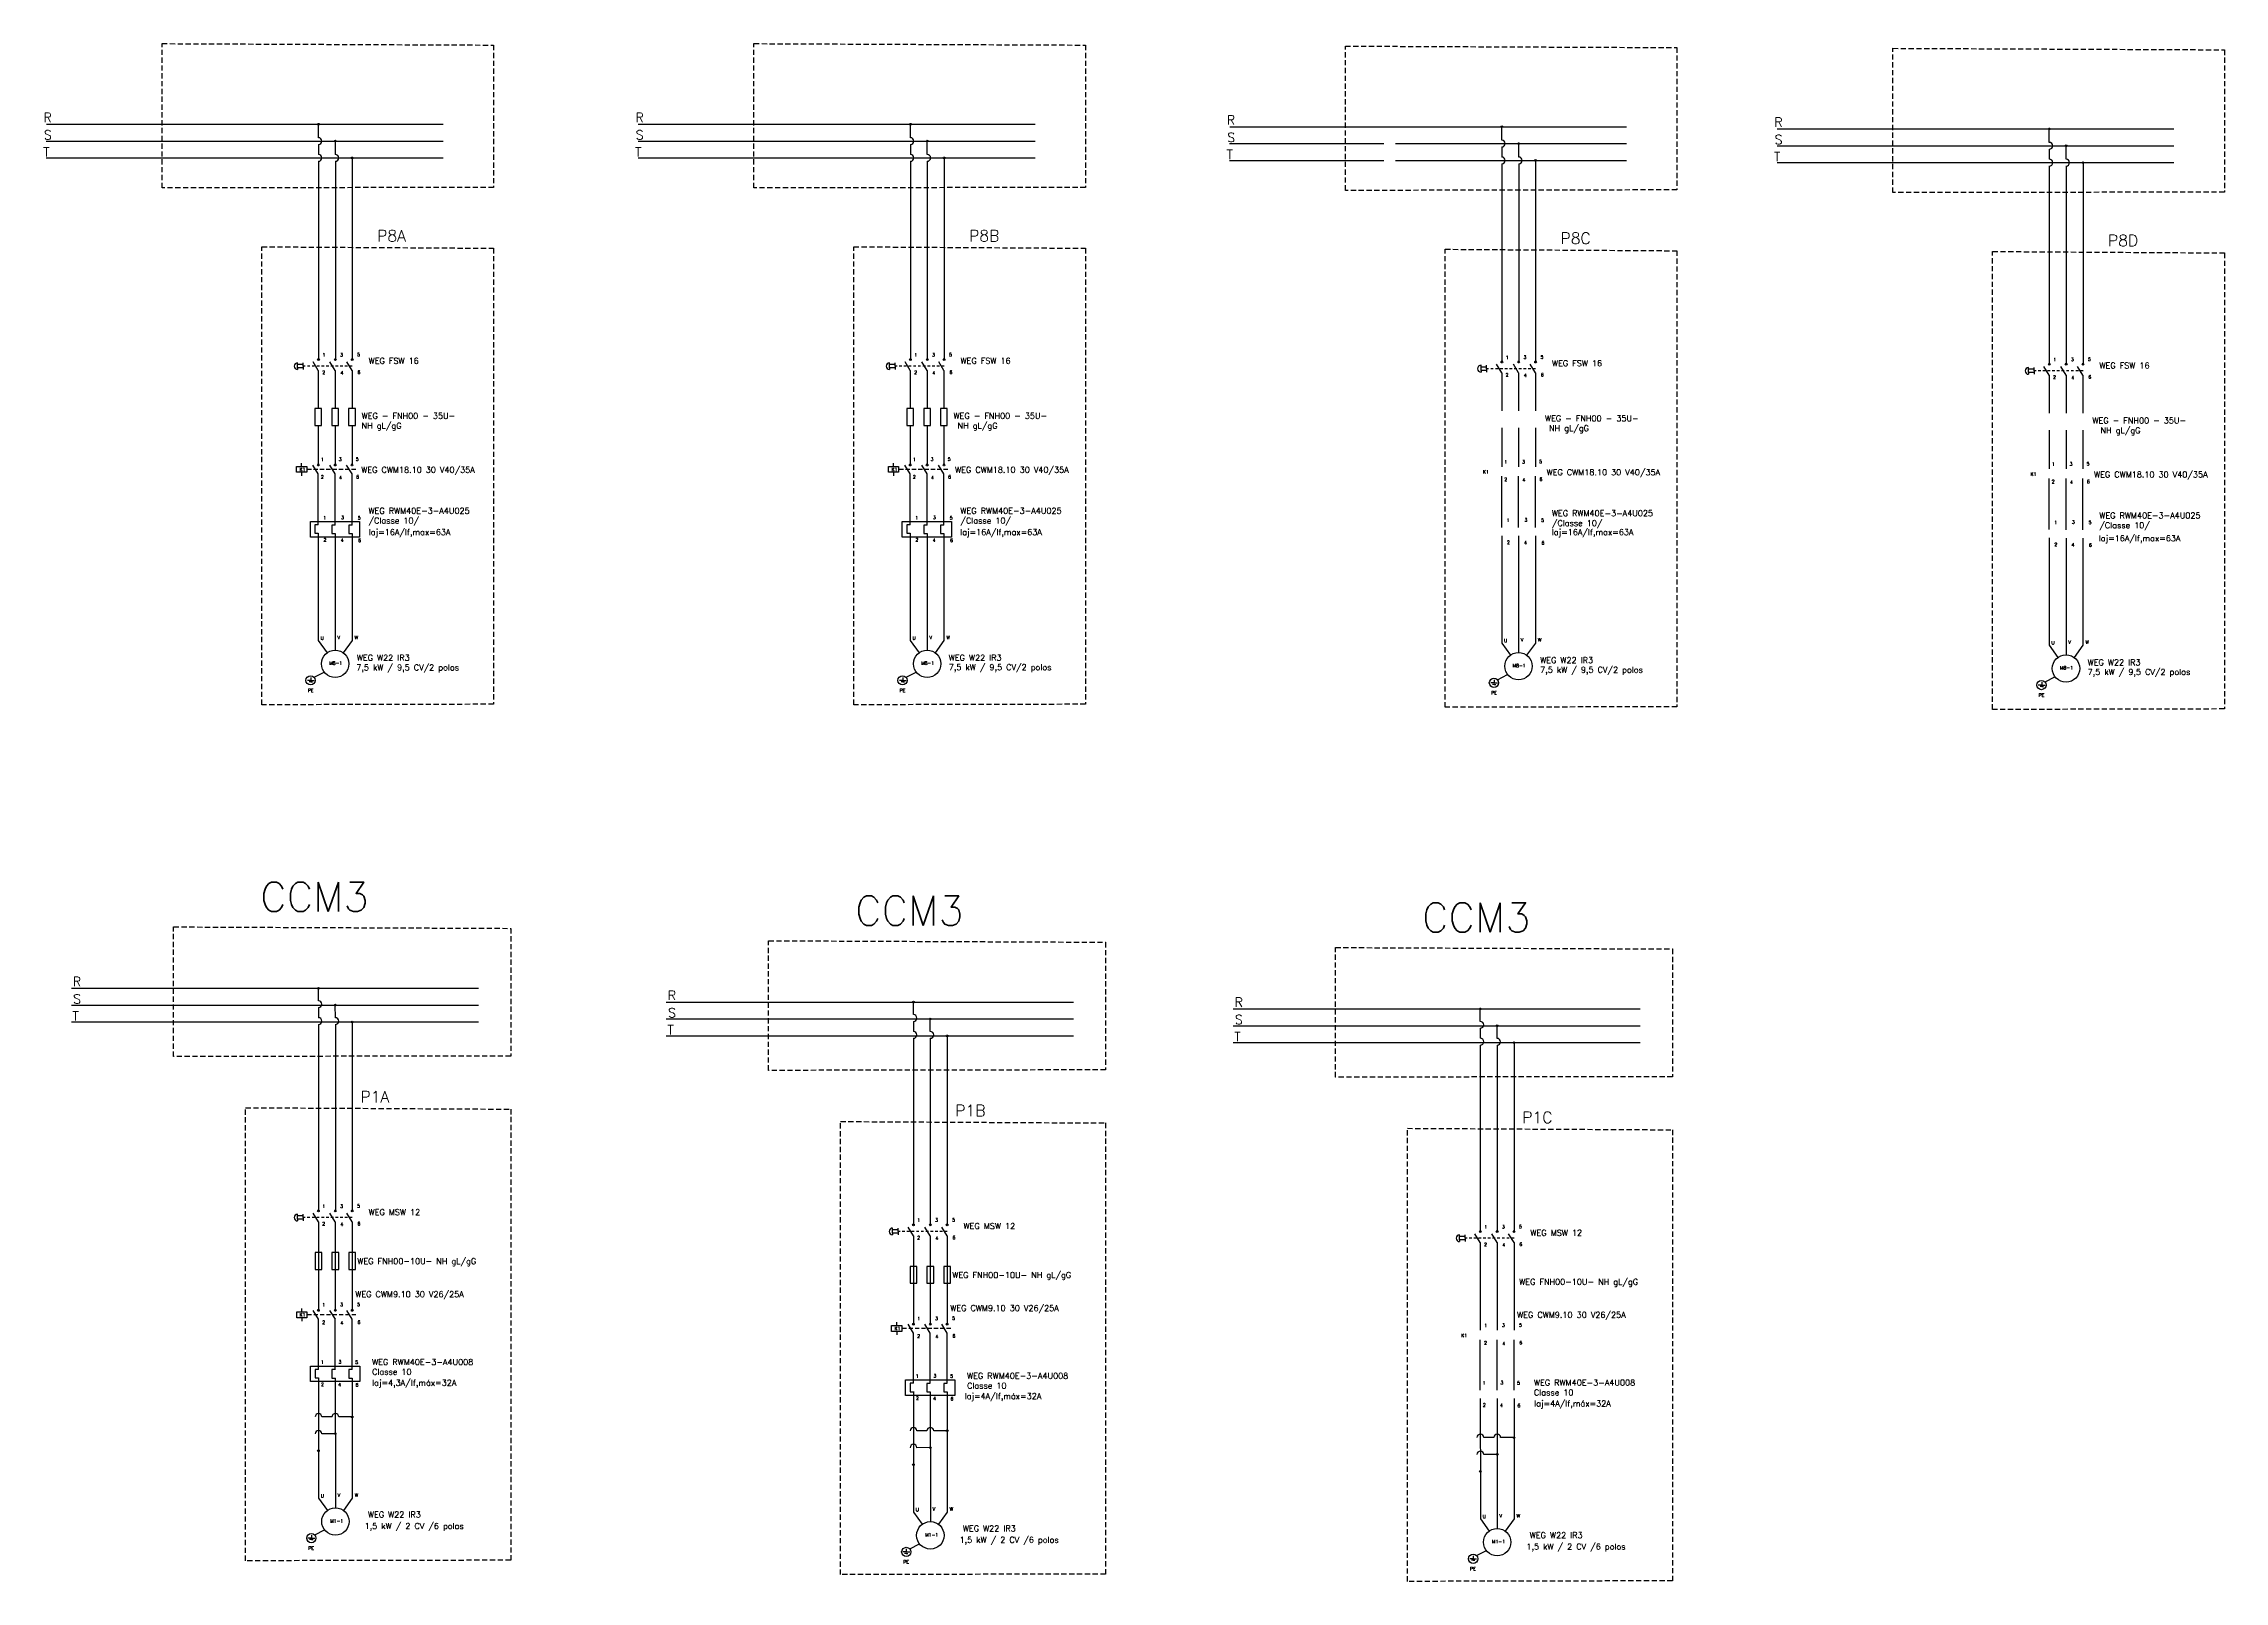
# Model space of a CAD drawing. Extents: x -646 to 641, y -139 to 322.
# Drawn here: x -268.2 to -163.7, y 71.9 to 145.6 of the extents above; entities that cross this region are included whole.
import ezdxf

# ---------------------------------------------------------------- set-up
doc = ezdxf.new("R2010")
doc.units = 0
doc.header["$MEASUREMENT"] = 0
doc.linetypes.add('DASHED2', pattern=[0.375, 0.25, -0.125])
doc.linetypes.add('HIDDEN', pattern=[0.375, 0.25, -0.125])
doc.layers.add('_COTAS', color=4, linetype='Continuous')
doc.layers.add('ELET_TRIFILAR_TEXTO', color=4, linetype='Continuous')
doc.layers.add('ELET_TRIFILAR_DESENHO', color=5, linetype='Continuous', plot=False)
doc.styles.add('ROMANS', font='romans')

# ---------------------------------------------------------------- blocks, each defined once
blk = doc.blocks.new('Contator')
at = {"layer": 'ELET_TRIFILAR_DESENHO', "linetype": 'Continuous'}
for p, q in [((150.05, 112), (150.05, 112.2)), ((150.05, 111.65), (150.05, 111.45)), ((151.04, 111.56), (150.72, 112.08)), ((150.99, 112.13), (151.09, 112.13)), ((152.04, 111.56), (151.72, 112.08)), ((151.99, 112.13), (152.09, 112.13)), ((153.04, 111.56), (152.72, 112.08)), ((152.99, 112.13), (153.09, 112.13))]:
    blk.add_line(p, q, dxfattribs=at)
at = {"layer": 'ELET_TRIFILAR_DESENHO', "linetype": 'DASHED2'}
blk.add_line((153.26, 111.82), (150.35, 111.82), dxfattribs=at)
at = {"layer": 'ELET_TRIFILAR_DESENHO', "linetype": 'Continuous'}
blk.add_lwpolyline([(149.75, 112), (150.35, 112), (150.35, 111.65), (149.75, 111.65)], close=True, dxfattribs=at)
for centre in [(151.04, 112.08), (152.04, 112.08), (153.04, 112.08)]:
    blk.add_circle(centre, 0.05, dxfattribs=at)
blk = doc.blocks.new('Rele Termico')
at = {"layer": 'ELET_TRIFILAR_DESENHO', "linetype": 'Continuous'}
for p, q in [((151.04, 108.82), (150.84, 108.82)), ((150.84, 108.82), (150.84, 108.32)), ((152.04, 108.81), (151.84, 108.81)), ((151.84, 108.81), (151.84, 108.31)), ((153.04, 108.81), (152.84, 108.81)), ((152.84, 108.81), (152.84, 108.31)), ((150.84, 108.32), (151.04, 108.32)), ((151.84, 108.31), (152.04, 108.31)), ((152.84, 108.31), (153.04, 108.31))]:
    blk.add_line(p, q, dxfattribs=at)
blk.add_lwpolyline([(150.57, 109.02), (153.49, 109.02), (153.49, 108.1), (150.57, 108.1)], close=True, dxfattribs=at)
blk = doc.blocks.new('Nome - Contatos')
at = {"layer": 'ELET_TRIFILAR_TEXTO', "linetype": 'Continuous', "char_height": 0.2, "attachment_point": 1, "style": 'ROMANS'}
for s, insert in [('1', (142.46, 124.18)), ('3', (143.51, 124.19)), ('5', (144.52, 124.2)), ('2', (142.45, 123.14)), ('4', (143.53, 123.11)), ('6', (144.54, 123.15))]:
    blk.add_mtext_dynamic_manual_height_columns(s, width=0.3117, gutter_width=1.9, heights=[0.262], dxfattribs=dict(at, insert=insert))
blk = doc.blocks.new('Nome - Termico')
at = {"layer": 'ELET_TRIFILAR_TEXTO', "linetype": 'Continuous', "char_height": 0.2, "attachment_point": 1, "style": 'ROMANS'}
for s, insert in [('1', (149.77, 110.74)), ('3', (150.82, 110.76)), ('5', (151.81, 110.74)), ('2', (149.78, 109.43)), ('4', (150.8, 109.41)), ('6', (151.83, 109.4))]:
    blk.add_mtext_dynamic_manual_height_columns(s, width=0.3117, gutter_width=1.9, heights=[0.262], dxfattribs=dict(at, insert=insert))
blk = doc.blocks.new('Fusíveis')
at = {"layer": 'ELET_TRIFILAR_DESENHO', "linetype": 'Continuous'}
for p, q in [((143.68, 121.38), (143.48, 121.38)), ((143.48, 121.38), (143.48, 120.38)), ((143.48, 120.38), (143.88, 120.38)), ((143.88, 121.38), (143.68, 121.38)), ((143.88, 120.38), (143.88, 121.38)), ((144.68, 121.38), (144.48, 121.38)), ((144.48, 121.38), (144.48, 120.38)), ((144.48, 120.38), (144.88, 120.38)), ((144.88, 121.38), (144.68, 121.38)), ((144.88, 120.38), (144.88, 121.38)), ((145.68, 121.38), (145.48, 121.38)), ((145.48, 121.38), (145.48, 120.38)), ((145.48, 120.38), (145.88, 120.38)), ((145.88, 121.38), (145.68, 121.38)), ((145.88, 120.38), (145.88, 121.38))]:
    blk.add_line(p, q, dxfattribs=at)

msp = doc.modelspace()

# ---------------------------------------------------------------- hatches: boundary and pattern name
at = {"layer": 'ELET_TRIFILAR_DESENHO', "linetype": 'Continuous'}
h = msp.add_hatch(color=256, dxfattribs=at)
h.dxf.hatch_style = 1
h.paths.add_polyline_path([(-254.947, 141.72, 1), (-255.028, 141.72, 1)])
h = msp.add_hatch(color=256, dxfattribs=at)
h.dxf.hatch_style = 1
h.paths.add_polyline_path([(-226.588, 141.72, 1), (-226.669, 141.72, 1)])
h = msp.add_hatch(color=256, dxfattribs=at)
h.dxf.hatch_style = 1
h.paths.add_polyline_path([(-198.251, 141.601, 1), (-198.332, 141.601, 1)])
h = msp.add_hatch(color=256, dxfattribs=at)
h.dxf.hatch_style = 1
h.paths.add_polyline_path([(-172.022, 141.495, 1), (-172.103, 141.495, 1)])
h = msp.add_hatch(color=256, dxfattribs=at)
h.dxf.hatch_style = 1
h.paths.add_polyline_path([(-254.139, 140.912, 1), (-254.22, 140.912, 1)])
h = msp.add_hatch(color=256, dxfattribs=at)
h.dxf.hatch_style = 1
h.paths.add_polyline_path([(-253.412, 140.105), (-253.332, 140.105, 1)])
h.paths.add_polyline_path([(-253.372, 140.105), (-253.372, 140.064, 0.4142136), (-253.332, 140.105)])
h.paths.add_polyline_path([(-253.372, 140.064), (-253.372, 140.105), (-253.412, 140.105, 0.4142136)])
h = msp.add_hatch(color=256, dxfattribs=at)
h.dxf.hatch_style = 1
h.paths.add_polyline_path([(-225.78, 140.912, 1), (-225.861, 140.912, 1)])
h = msp.add_hatch(color=256, dxfattribs=at)
h.dxf.hatch_style = 1
h.paths.add_polyline_path([(-225.053, 140.105), (-224.972, 140.105, 1)])
h.paths.add_polyline_path([(-225.012, 140.105), (-225.012, 140.064, 0.4142136), (-224.972, 140.105)])
h.paths.add_polyline_path([(-225.012, 140.064), (-225.012, 140.105), (-225.053, 140.105, 0.4142136)])
h = msp.add_hatch(color=256, dxfattribs=at)
h.dxf.hatch_style = 1
h.paths.add_polyline_path([(-197.443, 140.793, 1), (-197.524, 140.793, 1)])
h = msp.add_hatch(color=256, dxfattribs=at)
h.dxf.hatch_style = 1
h.paths.add_polyline_path([(-196.716, 139.985), (-196.635, 139.985, 1)])
h.paths.add_polyline_path([(-196.676, 139.985), (-196.676, 139.945, 0.4142136), (-196.635, 139.985)])
h.paths.add_polyline_path([(-196.676, 139.945), (-196.676, 139.985), (-196.716, 139.985, 0.4142136)])
h = msp.add_hatch(color=256, dxfattribs=at)
h.dxf.hatch_style = 1
h.paths.add_polyline_path([(-171.214, 140.687, 1), (-171.295, 140.687, 1)])
h = msp.add_hatch(color=256, dxfattribs=at)
h.dxf.hatch_style = 1
h.paths.add_polyline_path([(-170.487, 139.879), (-170.407, 139.879, 1)])
h.paths.add_polyline_path([(-170.447, 139.879), (-170.447, 139.839, 0.4142136), (-170.407, 139.879)])
h.paths.add_polyline_path([(-170.447, 139.839), (-170.447, 139.879), (-170.487, 139.879, 0.4142136)])
h = msp.add_hatch(color=256, dxfattribs=at)
h.dxf.hatch_style = 1
h.paths.add_polyline_path([(-254.947, 100.314, 1), (-255.028, 100.314, 1)])
h = msp.add_hatch(color=256, dxfattribs=at)
h.dxf.hatch_style = 1
h.paths.add_polyline_path([(-254.139, 99.506, 1), (-254.22, 99.506, 1)])
h = msp.add_hatch(color=256, dxfattribs=at)
h.dxf.hatch_style = 1
h.paths.add_polyline_path([(-226.442, 99.652, 1), (-226.523, 99.652, 1)])
h = msp.add_hatch(color=256, dxfattribs=at)
h.dxf.hatch_style = 1
h.paths.add_polyline_path([(-199.282, 99.326, 1), (-199.363, 99.326, 1)])
h = msp.add_hatch(color=256, dxfattribs=at)
h.dxf.hatch_style = 1
h.paths.add_polyline_path([(-253.413, 98.695), (-253.332, 98.695, 1)])
h.paths.add_polyline_path([(-253.373, 98.695), (-253.373, 98.655, 0.4142136), (-253.332, 98.695)])
h.paths.add_polyline_path([(-253.373, 98.655), (-253.373, 98.695), (-253.413, 98.695, 0.4142136)])
h = msp.add_hatch(color=256, dxfattribs=at)
h.dxf.hatch_style = 1
h.paths.add_polyline_path([(-225.635, 98.844, 1), (-225.715, 98.844, 1)])
h = msp.add_hatch(color=256, dxfattribs=at)
h.dxf.hatch_style = 1
h.paths.add_polyline_path([(-198.475, 98.518, 1), (-198.555, 98.518, 1)])
h = msp.add_hatch(color=256, dxfattribs=at)
h.dxf.hatch_style = 1
h.paths.add_polyline_path([(-224.908, 98.033), (-224.828, 98.033, 1)])
h.paths.add_polyline_path([(-224.868, 98.033), (-224.868, 97.992, 0.4142136), (-224.828, 98.033)])
h.paths.add_polyline_path([(-224.868, 97.992), (-224.868, 98.033), (-224.908, 98.033, 0.4142136)])
h = msp.add_hatch(color=256, dxfattribs=at)
h.dxf.hatch_style = 1
h.paths.add_polyline_path([(-197.748, 97.707), (-197.668, 97.707, 1)])
h.paths.add_polyline_path([(-197.708, 97.707), (-197.708, 97.666, 0.4142136), (-197.668, 97.707)])
h.paths.add_polyline_path([(-197.708, 97.666), (-197.708, 97.707), (-197.748, 97.707, 0.4142136)])
h = msp.add_hatch(color=256, dxfattribs=at)
h.dxf.hatch_style = 1
h.paths.add_polyline_path([(-253.412, 79.77, -1), (-253.332, 79.77, -1)])
h = msp.add_hatch(color=256, dxfattribs=at)
h.dxf.hatch_style = 1
h.paths.add_polyline_path([(-254.14, 78.968, 1), (-254.221, 78.968, 1)])
h = msp.add_hatch(color=256, dxfattribs=at)
h.dxf.hatch_style = 1
h.paths.add_polyline_path([(-224.908, 79.107, -1), (-224.827, 79.107, -1)])
h = msp.add_hatch(color=256, dxfattribs=at)
h.dxf.hatch_style = 1
h.paths.add_polyline_path([(-197.748, 78.781, -1), (-197.667, 78.781, -1)])
h = msp.add_hatch(color=256, dxfattribs=at)
h.dxf.hatch_style = 1
h.paths.add_polyline_path([(-254.948, 78.151, 1), (-255.029, 78.151, 1)])
h = msp.add_hatch(color=256, dxfattribs=at)
h.dxf.hatch_style = 1
h.paths.add_polyline_path([(-226.443, 77.488, 1), (-226.524, 77.488, 1)])
h = msp.add_hatch(color=256, dxfattribs=at)
h.dxf.hatch_style = 1
h.paths.add_polyline_path([(-225.635, 78.306, 1), (-225.716, 78.306, 1)])
h = msp.add_hatch(color=256, dxfattribs=at)
h.dxf.hatch_style = 1
h.paths.add_polyline_path([(-198.475, 77.98, 1), (-198.556, 77.98, 1)])
h = msp.add_hatch(color=256, dxfattribs=at)
h.dxf.hatch_style = 1
h.paths.add_polyline_path([(-199.283, 77.162, 1), (-199.364, 77.162, 1)])

# ---------------------------------------------------------------- linework, layer by layer
for p, q in [((-268.023, 141.72), (-260.084, 141.72)), ((-260.084, 141.72), (-249.018, 141.72)), ((-254.988, 141.074), (-254.988, 141.72)), ((-239.664, 141.72), (-231.724, 141.72)), ((-231.724, 141.72), (-220.658, 141.72)), ((-226.628, 141.074), (-226.628, 141.72)), ((-211.327, 141.601), (-203.388, 141.601)), ((-203.388, 141.601), (-192.322, 141.601)), ((-198.292, 140.955), (-198.292, 141.601)), ((-185.098, 141.495), (-177.159, 141.495)), ((-177.159, 141.495), (-166.093, 141.495)), ((-172.063, 140.849), (-172.063, 141.495)), ((-268.03, 140.912), (-260.084, 140.912)), ((-268.03, 140.105), (-260.084, 140.105)), ((-260.084, 140.912), (-249.018, 140.912)), ((-260.084, 140.105), (-249.018, 140.105)), ((-254.988, 140.751), (-254.988, 140.266)), ((-254.18, 140.266), (-254.18, 140.912)), ((-253.372, 140.105), (-253.372, 134.972)), ((-239.67, 140.912), (-231.724, 140.912)), ((-239.67, 140.105), (-231.724, 140.105)), ((-231.724, 140.912), (-220.658, 140.912)), ((-231.724, 140.105), (-220.658, 140.105)), ((-226.628, 140.751), (-226.628, 140.266)), ((-225.82, 140.266), (-225.82, 140.912)), ((-225.012, 140.105), (-225.012, 134.972)), ((-211.334, 140.793), (-203.952, 140.793)), ((-203.388, 140.793), (-192.322, 140.793)), ((-198.292, 140.632), (-198.292, 140.147)), ((-197.484, 140.147), (-197.484, 140.793)), ((-185.105, 140.687), (-177.159, 140.687)), ((-177.159, 140.687), (-166.093, 140.687)), ((-172.063, 140.526), (-172.063, 140.041)), ((-171.255, 140.041), (-171.255, 140.687)), ((-254.988, 139.943), (-254.988, 134.972)), ((-254.18, 139.943), (-254.18, 134.972)), ((-226.628, 139.943), (-226.628, 134.972)), ((-225.82, 139.943), (-225.82, 134.972)), ((-211.334, 139.985), (-203.952, 139.985)), ((-203.388, 139.985), (-192.322, 139.985)), ((-198.292, 139.824), (-198.292, 134.853)), ((-197.484, 139.824), (-197.484, 134.853)), ((-196.676, 139.985), (-196.676, 134.853)), ((-185.105, 139.879), (-177.159, 139.879)), ((-177.159, 139.879), (-166.093, 139.879)), ((-172.063, 139.718), (-172.063, 134.747)), ((-171.255, 139.718), (-171.255, 134.747)), ((-170.447, 139.879), (-170.447, 134.747)), ((-254.988, 134.972), (-254.988, 130.479)), ((-254.18, 134.972), (-254.18, 130.479)), ((-253.372, 134.972), (-253.372, 130.479)), ((-226.628, 134.972), (-226.628, 130.479)), ((-225.82, 134.972), (-225.82, 130.479)), ((-225.012, 134.972), (-225.012, 130.479)), ((-198.292, 134.853), (-198.292, 130.36)), ((-197.484, 134.853), (-197.484, 130.36)), ((-196.676, 134.853), (-196.676, 130.36)), ((-172.063, 134.747), (-172.063, 130.254)), ((-171.255, 134.747), (-171.255, 130.254)), ((-170.447, 134.747), (-170.447, 130.254)), ((-254.995, 129.925), (-255.245, 130.334)), ((-255.028, 130.477), (-254.946, 130.477)), ((-254.995, 129.925), (-254.995, 128.097)), ((-254.187, 129.925), (-254.437, 130.334)), ((-254.22, 130.477), (-254.138, 130.477)), ((-254.187, 129.925), (-254.187, 128.097)), ((-253.379, 129.925), (-253.629, 130.334)), ((-253.412, 130.477), (-253.331, 130.477)), ((-253.379, 129.925), (-253.379, 128.097)), ((-226.635, 129.925), (-226.886, 130.334)), ((-226.668, 130.477), (-226.587, 130.477)), ((-226.635, 129.925), (-226.635, 128.097)), ((-225.827, 129.925), (-226.078, 130.334)), ((-225.86, 130.477), (-225.779, 130.477)), ((-225.827, 129.925), (-225.827, 128.097)), ((-225.019, 129.925), (-225.27, 130.334)), ((-225.053, 130.477), (-224.971, 130.477)), ((-225.019, 129.925), (-225.019, 128.097)), ((-198.298, 129.806), (-198.549, 130.215)), ((-198.332, 130.358), (-198.25, 130.358)), ((-198.298, 129.806), (-198.299, 127.978)), ((-197.49, 129.806), (-197.741, 130.215)), ((-197.524, 130.358), (-197.442, 130.358)), ((-197.49, 129.806), (-197.491, 127.978)), ((-196.683, 129.806), (-196.933, 130.215)), ((-196.716, 130.358), (-196.634, 130.358)), ((-196.683, 129.806), (-196.683, 127.978)), ((-172.069, 129.7), (-172.32, 130.109)), ((-172.103, 130.252), (-172.021, 130.252)), ((-172.069, 129.7), (-172.07, 127.872)), ((-171.262, 129.7), (-171.512, 130.109)), ((-171.295, 130.252), (-171.213, 130.252)), ((-171.262, 129.7), (-171.262, 127.872)), ((-170.454, 129.7), (-170.704, 130.109)), ((-170.487, 130.252), (-170.406, 130.252)), ((-170.454, 129.7), (-170.454, 127.872)), ((-254.995, 127.289), (-254.995, 125.428)), ((-254.187, 127.289), (-254.187, 125.428)), ((-253.379, 127.289), (-253.379, 125.428)), ((-226.635, 127.289), (-226.636, 125.428)), ((-225.827, 127.289), (-225.828, 125.428)), ((-225.02, 127.289), (-225.02, 125.428)), ((-198.299, 127.17), (-198.299, 125.309)), ((-197.491, 127.17), (-197.491, 125.309)), ((-196.683, 127.17), (-196.683, 125.309)), ((-172.07, 127.064), (-172.07, 125.203)), ((-171.262, 127.064), (-171.262, 125.203)), ((-170.454, 127.064), (-170.454, 125.203)), ((-254.187, 122.511), (-254.187, 124.967)), ((-253.379, 122.511), (-253.379, 124.967)), ((-225.828, 122.511), (-225.828, 124.967)), ((-225.02, 122.511), (-225.02, 124.967)), ((-197.491, 122.392), (-197.491, 124.848)), ((-196.683, 122.392), (-196.683, 124.848)), ((-171.262, 122.286), (-171.262, 124.742)), ((-170.454, 122.286), (-170.454, 124.742)), ((-254.995, 122.116), (-254.995, 117.921)), ((-254.187, 122.107), (-254.187, 117.464)), ((-253.379, 122.107), (-253.379, 117.921)), ((-226.636, 122.116), (-226.636, 117.921)), ((-225.828, 122.107), (-225.828, 117.464)), ((-225.02, 122.107), (-225.02, 117.921)), ((-198.299, 121.997), (-198.299, 117.802)), ((-197.491, 121.988), (-197.491, 117.345)), ((-196.683, 121.988), (-196.683, 117.802)), ((-172.07, 121.891), (-172.07, 117.696)), ((-171.262, 121.882), (-171.262, 117.239)), ((-170.454, 121.882), (-170.454, 117.696)), ((-254.995, 117.921), (-254.995, 116.978)), ((-254.187, 117.464), (-254.187, 116.521)), ((-253.379, 117.921), (-253.379, 116.978)), ((-226.636, 117.921), (-226.636, 116.978)), ((-225.828, 117.464), (-225.828, 116.521)), ((-225.02, 117.921), (-225.02, 116.978)), ((-198.299, 117.802), (-198.299, 116.859)), ((-197.491, 117.345), (-197.491, 116.401)), ((-196.683, 117.802), (-196.683, 116.859)), ((-172.07, 117.696), (-172.07, 116.753)), ((-171.262, 117.239), (-171.262, 116.296)), ((-170.454, 117.696), (-170.454, 116.753)), ((-254.995, 116.978), (-254.573, 116.396)), ((-253.379, 116.978), (-253.802, 116.396)), ((-226.636, 116.978), (-226.213, 116.396)), ((-225.02, 116.978), (-225.442, 116.396)), ((-198.299, 116.859), (-197.876, 116.276)), ((-196.683, 116.859), (-197.106, 116.276)), ((-172.07, 116.753), (-171.648, 116.171)), ((-170.454, 116.753), (-170.877, 116.171)), ((-255.351, 115.07), (-255.513, 115.07)), ((-255.351, 114.994), (-255.432, 114.994)), ((-255.351, 115.214), (-255.351, 115.07)), ((-255.351, 115.07), (-255.188, 115.07)), ((-255.351, 114.994), (-255.269, 114.994)), ((-255.188, 115.221), (-254.716, 115.462)), ((-226.991, 115.07), (-227.154, 115.07)), ((-226.991, 114.994), (-227.072, 114.994)), ((-226.991, 115.214), (-226.991, 115.07)), ((-226.991, 115.07), (-226.829, 115.07)), ((-226.991, 114.994), (-226.91, 114.994)), ((-226.829, 115.221), (-226.357, 115.462)), ((-198.655, 114.951), (-198.817, 114.951)), ((-198.655, 115.095), (-198.655, 114.951)), ((-198.655, 114.951), (-198.492, 114.951)), ((-198.492, 115.101), (-198.02, 115.343)), ((-172.426, 114.989), (-172.426, 114.845)), ((-172.263, 114.996), (-171.791, 115.237)), ((-198.655, 114.875), (-198.736, 114.875)), ((-198.655, 114.875), (-198.573, 114.875)), ((-172.426, 114.845), (-172.588, 114.845)), ((-172.426, 114.769), (-172.507, 114.769)), ((-172.426, 114.845), (-172.263, 114.845)), ((-172.426, 114.769), (-172.344, 114.769)), ((-266.828, 100.314), (-259.419, 100.314)), ((-259.419, 100.314), (-247.322, 100.314)), ((-254.988, 99.713), (-254.988, 100.314)), ((-266.828, 99.507), (-259.983, 99.507)), ((-259.983, 99.507), (-247.322, 99.507)), ((-254.988, 99.39), (-254.988, 98.905)), ((-254.18, 98.902), (-254.181, 99.506)), ((-238.323, 99.652), (-230.914, 99.651)), ((-230.914, 99.651), (-218.818, 99.652)), ((-226.483, 99.05), (-226.483, 99.652)), ((-211.163, 99.326), (-203.754, 99.326)), ((-203.754, 99.326), (-191.658, 99.326)), ((-199.323, 98.724), (-199.323, 99.326)), ((-266.828, 98.699), (-259.419, 98.699)), ((-259.419, 98.699), (-247.322, 98.699)), ((-254.988, 98.582), (-254.988, 93.838)), ((-254.18, 98.579), (-254.18, 93.816)), ((-253.372, 98.699), (-253.372, 93.838)), ((-238.323, 98.844), (-230.914, 98.844)), ((-230.914, 98.844), (-218.818, 98.844)), ((-226.483, 98.727), (-226.483, 98.242)), ((-225.675, 98.239), (-225.676, 98.844)), ((-211.163, 98.518), (-203.754, 98.518)), ((-203.754, 98.518), (-191.658, 98.518)), ((-199.323, 98.401), (-199.323, 97.916)), ((-198.515, 97.913), (-198.516, 98.518)), ((-238.323, 98.036), (-230.914, 98.036)), ((-230.914, 98.036), (-218.818, 98.036)), ((-226.483, 97.919), (-226.483, 93.175)), ((-225.675, 97.916), (-225.675, 93.153)), ((-224.867, 98.036), (-224.867, 93.175)), ((-211.163, 97.71), (-203.754, 97.71)), ((-203.754, 97.71), (-191.658, 97.71)), ((-199.323, 97.593), (-199.323, 92.849)), ((-198.515, 97.59), (-198.515, 92.827)), ((-197.707, 97.71), (-197.707, 92.849)), ((-254.988, 93.838), (-254.988, 89.679)), ((-254.18, 93.816), (-254.18, 89.675)), ((-253.372, 93.838), (-253.372, 89.679)), ((-226.483, 93.175), (-226.483, 89.016)), ((-225.675, 93.153), (-225.675, 89.012)), ((-224.867, 93.175), (-224.868, 89.016)), ((-199.323, 92.849), (-199.323, 88.69)), ((-198.515, 92.827), (-198.515, 88.687)), ((-197.707, 92.849), (-197.708, 88.69)), ((-254.988, 89.115), (-255.246, 89.535)), ((-255.029, 89.679), (-254.947, 89.679)), ((-254.988, 89.115), (-254.988, 84.919)), ((-254.181, 89.115), (-254.439, 89.535)), ((-254.221, 89.679), (-254.14, 89.679)), ((-254.181, 89.115), (-254.181, 84.919)), ((-253.373, 89.115), (-253.631, 89.535)), ((-253.413, 89.679), (-253.332, 89.679)), ((-253.373, 89.115), (-253.373, 84.919)), ((-226.484, 88.452), (-226.742, 88.873)), ((-226.524, 89.016), (-226.443, 89.016)), ((-225.676, 88.452), (-225.934, 88.873)), ((-225.716, 89.016), (-225.635, 89.016)), ((-224.868, 88.452), (-225.126, 88.873)), ((-224.909, 89.016), (-224.827, 89.016)), ((-226.484, 88.452), (-226.484, 84.257)), ((-225.676, 88.452), (-225.676, 84.257)), ((-224.868, 88.452), (-224.868, 84.257)), ((-199.324, 88.126), (-199.582, 88.547)), ((-199.364, 88.69), (-199.283, 88.69)), ((-199.324, 88.126), (-199.324, 83.931)), ((-198.516, 88.126), (-198.774, 88.547)), ((-198.556, 88.69), (-198.475, 88.69)), ((-198.516, 88.126), (-198.516, 83.931)), ((-197.708, 88.126), (-197.966, 88.547)), ((-197.749, 88.69), (-197.667, 88.69)), ((-197.708, 88.126), (-197.708, 83.931)), ((-254.181, 82.046), (-254.181, 84.458)), ((-253.373, 82.046), (-253.373, 84.458)), ((-225.676, 81.384), (-225.676, 83.795)), ((-224.868, 81.384), (-224.868, 83.795)), ((-198.516, 81.058), (-198.516, 83.47)), ((-197.708, 81.058), (-197.708, 83.47)), ((-254.988, 81.647), (-254.986, 76.818)), ((-254.181, 81.638), (-254.178, 76.36)), ((-253.373, 81.638), (-253.37, 76.818)), ((-226.484, 80.984), (-226.481, 76.155)), ((-225.676, 80.975), (-225.673, 75.698)), ((-224.868, 80.975), (-224.865, 76.155)), ((-199.324, 80.658), (-199.321, 75.829)), ((-198.516, 80.649), (-198.513, 75.372)), ((-197.708, 80.649), (-197.705, 75.829)), ((-254.986, 76.818), (-254.986, 75.874)), ((-254.178, 76.36), (-254.178, 75.417)), ((-253.37, 76.818), (-253.37, 75.874)), ((-254.986, 75.874), (-254.563, 75.292)), ((-253.37, 75.874), (-253.793, 75.292)), ((-226.481, 76.155), (-226.481, 75.212)), ((-225.673, 75.698), (-225.673, 74.754)), ((-224.865, 76.155), (-224.865, 75.212)), ((-199.321, 75.829), (-199.321, 74.886)), ((-198.513, 75.372), (-198.513, 74.428)), ((-197.705, 75.829), (-197.705, 74.886)), ((-255.167, 74.117), (-254.696, 74.359)), ((-226.481, 75.212), (-226.058, 74.629)), ((-224.865, 75.212), (-225.288, 74.629)), ((-199.321, 74.886), (-198.898, 74.303)), ((-197.705, 74.886), (-198.128, 74.303)), ((-255.33, 73.966), (-255.492, 73.966)), ((-255.33, 73.891), (-255.411, 73.891)), ((-255.33, 74.111), (-255.33, 73.966)), ((-255.33, 73.966), (-255.167, 73.966)), ((-255.33, 73.891), (-255.249, 73.891)), ((-226.825, 73.303), (-226.987, 73.303)), ((-226.825, 73.228), (-226.906, 73.228)), ((-226.825, 73.448), (-226.825, 73.303)), ((-226.825, 73.303), (-226.662, 73.303)), ((-226.825, 73.228), (-226.744, 73.228)), ((-226.662, 73.454), (-226.191, 73.696)), ((-199.502, 73.128), (-199.031, 73.37)), ((-199.665, 72.977), (-199.827, 72.977)), ((-199.665, 72.902), (-199.746, 72.902)), ((-199.665, 73.122), (-199.665, 72.977)), ((-199.665, 72.977), (-199.502, 72.977)), ((-199.665, 72.902), (-199.584, 72.902))]:
    msp.add_line(p, q, dxfattribs=at)
at = {"layer": 'ELET_TRIFILAR_DESENHO', "color": 254, "linetype": 'Continuous', "true_color": 0xcecce6}
for p, q in [((-255.985, 130.205), (-255.985, 130.285)), ((-255.719, 130.205), (-255.985, 130.205)), ((-255.985, 130.043), (-255.985, 130.205)), ((-255.719, 130.043), (-255.985, 130.043)), ((-255.985, 130.043), (-255.985, 129.962)), ((-255.719, 130.124), (-255.719, 130.285)), ((-255.719, 130.124), (-255.719, 129.962)), ((-255.986, 89.406), (-255.986, 89.487)), ((-255.72, 89.406), (-255.986, 89.406)), ((-255.986, 89.244), (-255.986, 89.406)), ((-255.72, 89.244), (-255.986, 89.244)), ((-255.986, 89.244), (-255.986, 89.163)), ((-255.72, 89.325), (-255.72, 89.487)), ((-255.72, 89.325), (-255.72, 89.163)), ((-227.481, 88.743), (-227.481, 88.824)), ((-227.216, 88.662), (-227.216, 88.824)), ((-227.216, 88.743), (-227.481, 88.743)), ((-227.481, 88.581), (-227.481, 88.743)), ((-227.216, 88.581), (-227.481, 88.581)), ((-227.481, 88.581), (-227.481, 88.501)), ((-227.216, 88.662), (-227.216, 88.501)), ((-200.321, 88.417), (-200.321, 88.498)), ((-200.056, 88.417), (-200.321, 88.417)), ((-200.321, 88.255), (-200.321, 88.417)), ((-200.056, 88.255), (-200.321, 88.255)), ((-200.321, 88.255), (-200.321, 88.175)), ((-200.056, 88.336), (-200.056, 88.498)), ((-200.056, 88.336), (-200.056, 88.175))]:
    msp.add_line(p, q, dxfattribs=at)
at = {"layer": 'ELET_TRIFILAR_DESENHO', "color": 254, "linetype": 'DASHED2', "ltscale": 0.5, "true_color": 0xcecce6}
for p, q in [((-253.371, 130.124), (-255.719, 130.124)), ((-253.373, 89.325), (-255.72, 89.325)), ((-224.868, 88.662), (-227.216, 88.662)), ((-197.708, 88.336), (-200.056, 88.336))]:
    msp.add_line(p, q, dxfattribs=at)
at = {"layer": 'ELET_TRIFILAR_DESENHO', "color": 254, "linetype": 'Continuous', "true_color": 0xddb3d4}
for p, q in [((-227.625, 130.205), (-227.625, 130.285)), ((-227.36, 130.205), (-227.625, 130.205)), ((-227.625, 130.043), (-227.625, 130.205)), ((-227.36, 130.043), (-227.625, 130.043)), ((-227.625, 130.043), (-227.625, 129.962)), ((-227.36, 130.124), (-227.36, 130.285)), ((-227.36, 130.124), (-227.36, 129.962)), ((-199.289, 130.085), (-199.289, 130.166)), ((-199.023, 130.085), (-199.289, 130.085)), ((-199.289, 129.924), (-199.289, 130.085)), ((-199.023, 129.924), (-199.289, 129.924)), ((-199.289, 129.924), (-199.289, 129.843)), ((-199.023, 130.004), (-199.023, 130.166)), ((-199.023, 130.004), (-199.023, 129.843)), ((-173.06, 129.979), (-173.06, 130.06)), ((-172.794, 129.979), (-173.06, 129.979)), ((-173.06, 129.818), (-173.06, 129.979)), ((-172.794, 129.818), (-173.06, 129.818)), ((-173.06, 129.818), (-173.06, 129.737)), ((-172.794, 129.899), (-172.794, 130.06)), ((-172.794, 129.899), (-172.794, 129.737))]:
    msp.add_line(p, q, dxfattribs=at)
at = {"layer": 'ELET_TRIFILAR_DESENHO', "color": 254, "linetype": 'DASHED2', "ltscale": 0.5, "true_color": 0xddb3d4}
for p, q in [((-225.012, 130.124), (-227.36, 130.124)), ((-196.675, 130.004), (-199.023, 130.004)), ((-170.446, 129.899), (-172.794, 129.899))]:
    msp.add_line(p, q, dxfattribs=at)
at = {"layer": 'ELET_TRIFILAR_DESENHO', "linetype": 'HIDDEN'}
for points in [[(-262.483, 145.582), (-246.599, 145.512), (-246.599, 138.69), (-262.483, 138.665)], [(-234.123, 145.582), (-218.239, 145.512), (-218.239, 138.69), (-234.123, 138.665)], [(-205.787, 145.463), (-189.903, 145.392), (-189.903, 138.571), (-205.787, 138.546)], [(-179.558, 145.357), (-163.674, 145.286), (-163.674, 138.465), (-179.558, 138.44)], [(-257.704, 135.847), (-246.599, 135.776), (-246.599, 113.923), (-257.704, 113.898)], [(-229.344, 135.847), (-218.239, 135.776), (-218.239, 113.923), (-229.344, 113.898)], [(-201.007, 135.727), (-189.903, 135.656), (-189.903, 113.804), (-201.007, 113.779)], [(-174.779, 135.621), (-163.674, 135.551), (-163.674, 113.698), (-174.779, 113.673)], [(-261.926, 103.256), (-245.777, 103.185), (-245.777, 97.066), (-261.926, 97.041)], [(-233.421, 102.593), (-217.273, 102.522), (-217.273, 96.403), (-233.421, 96.378)], [(-206.261, 102.267), (-190.113, 102.197), (-190.113, 96.077), (-206.261, 96.052)], [(-258.482, 94.592), (-245.777, 94.521), (-245.777, 72.905), (-258.482, 72.88)], [(-229.977, 93.929), (-217.273, 93.858), (-217.273, 72.242), (-229.977, 72.217)], [(-202.817, 93.603), (-190.113, 93.532), (-190.113, 71.917), (-202.817, 71.891)]]:
    msp.add_lwpolyline(points, close=True, dxfattribs=at)
at = {"layer": 'ELET_TRIFILAR_DESENHO', "linetype": 'Continuous'}
for points in [[(-254.995, 122.52), (-254.995, 124.967)], [(-226.636, 122.52), (-226.636, 124.967)], [(-198.299, 122.401), (-198.299, 124.848)], [(-172.07, 122.295), (-172.07, 124.742)], [(-254.988, 82.051), (-254.988, 84.458)], [(-226.484, 81.388), (-226.484, 83.795)], [(-199.324, 81.062), (-199.324, 83.47)], [(-254.339, 79.77), (-254.824, 79.77)], [(-253.412, 79.77), (-254.016, 79.77)], [(-254.18, 78.968), (-254.824, 78.962)], [(-225.834, 79.107), (-226.319, 79.107)], [(-224.908, 79.107), (-225.511, 79.107)], [(-198.674, 78.781), (-199.159, 78.781)], [(-197.748, 78.781), (-198.351, 78.781)], [(-225.675, 78.306), (-226.319, 78.299)], [(-198.515, 77.98), (-199.159, 77.973)]]:
    msp.add_lwpolyline(points, dxfattribs=at)
for centre, radius in [((-254.988, 141.72), 0.0404), ((-226.628, 141.72), 0.0404), ((-198.292, 141.601), 0.0404), ((-172.063, 141.495), 0.0404), ((-254.18, 140.912), 0.0404), ((-253.372, 140.105), 0.0404), ((-225.82, 140.912), 0.0404), ((-225.012, 140.105), 0.0404), ((-197.484, 140.793), 0.0404), ((-196.676, 139.985), 0.0404), ((-171.255, 140.687), 0.0404), ((-170.447, 139.879), 0.0404), ((-254.987, 130.437), 0.0404), ((-254.179, 130.437), 0.0404), ((-253.371, 130.437), 0.0404), ((-226.628, 130.437), 0.0404), ((-225.82, 130.437), 0.0404), ((-225.012, 130.437), 0.0404), ((-198.291, 130.318), 0.0404), ((-197.483, 130.318), 0.0404), ((-196.675, 130.318), 0.0404), ((-172.062, 130.212), 0.0404), ((-171.254, 130.212), 0.0404), ((-170.446, 130.212), 0.0404), ((-254.187, 115.865), 0.656), ((-225.828, 115.865), 0.656), ((-197.491, 115.746), 0.656), ((-171.262, 115.64), 0.656), ((-255.367, 115.07), 0.222), ((-227.007, 115.07), 0.222), ((-198.67, 114.951), 0.222), ((-172.441, 114.845), 0.222), ((-254.988, 100.314), 0.0404), ((-254.18, 99.506), 0.0404), ((-226.483, 99.652), 0.0404), ((-199.323, 99.326), 0.0404), ((-253.373, 98.695), 0.0404), ((-225.675, 98.844), 0.0404), ((-198.515, 98.518), 0.0404), ((-224.868, 98.033), 0.0404), ((-197.708, 97.707), 0.0404), ((-254.988, 89.638), 0.0404), ((-254.181, 89.638), 0.0404), ((-253.373, 89.638), 0.0404), ((-226.484, 88.975), 0.0404), ((-225.676, 88.975), 0.0404), ((-224.868, 88.975), 0.0404), ((-199.324, 88.649), 0.0404), ((-198.516, 88.649), 0.0404), ((-197.708, 88.649), 0.0404), ((-253.372, 79.77), 0.0404), ((-254.18, 78.968), 0.0404), ((-224.867, 79.107), 0.0404), ((-197.707, 78.781), 0.0404), ((-254.988, 78.151), 0.0404), ((-226.483, 77.488), 0.0404), ((-225.675, 78.306), 0.0404), ((-198.515, 77.98), 0.0404), ((-199.323, 77.162), 0.0404), ((-254.178, 74.761), 0.656), ((-255.33, 73.966), 0.222), ((-225.673, 74.098), 0.656), ((-198.513, 73.773), 0.656), ((-226.825, 73.303), 0.222), ((-199.665, 72.977), 0.222)]:
    msp.add_circle(centre, radius, dxfattribs=at)
for centre, start, end in [((-254.988, 140.912), 270, 90), ((-226.628, 140.912), 270, 90), ((-254.988, 140.105), 270, 90), ((-254.18, 140.105), 270, 90), ((-226.628, 140.105), 270, 90), ((-225.82, 140.105), 270, 90), ((-198.292, 140.793), 270, 90), ((-198.292, 139.985), 270, 90), ((-197.484, 139.985), 270, 90), ((-172.063, 140.687), 270, 90), ((-172.063, 139.879), 270, 90), ((-171.255, 139.879), 270, 90), ((-254.988, 99.551), 270, 90), ((-254.988, 98.743), 270, 90), ((-254.18, 98.741), 270, 90), ((-226.483, 98.888), 270, 90), ((-226.483, 98.08), 270, 90), ((-225.675, 98.078), 270, 90), ((-199.323, 98.562), 270, 90), ((-199.323, 97.755), 270, 90), ((-198.515, 97.752), 270, 90), ((-254.986, 79.77), 0, 180), ((-254.178, 79.77), 0, 180), ((-254.986, 78.962), 0, 180), ((-226.481, 79.107), 0, 180), ((-226.481, 78.299), 0, 180), ((-225.673, 79.107), 0, 180), ((-199.321, 78.781), 0, 180), ((-198.513, 78.781), 0, 180), ((-199.321, 77.973), 0, 180)]:
    msp.add_arc(centre, 0.162, start, end, dxfattribs=at)
at = {"layer": 'ELET_TRIFILAR_DESENHO', "color": 254, "linetype": 'Continuous', "true_color": 0xcecce6}
for centre in [(-255.985, 130.124), (-255.986, 89.325), (-227.481, 88.662), (-200.321, 88.336)]:
    msp.add_arc(centre, 0.162, 90, 270, dxfattribs=at)
at = {"layer": 'ELET_TRIFILAR_DESENHO', "color": 254, "linetype": 'Continuous', "true_color": 0xddb3d4}
for centre in [(-227.625, 130.124), (-199.289, 130.004), (-173.06, 129.899)]:
    msp.add_arc(centre, 0.162, 90, 270, dxfattribs=at)

# ---------------------------------------------------------------- block references
at = {"layer": '_COTAS', "linetype": 'Continuous', "xscale": 0.8079180569963671, "yscale": 0.8079180569963671, "zscale": 0.8079180569963671}
for name, p in [('Nome - Contatos', (-369.895, 30.418)), ('Nome - Contatos', (-341.535, 30.418)), ('Nome - Contatos', (-313.199, 30.299)), ('Nome - Contatos', (-286.97, 30.193)), ('Nome - Contatos', (-369.961, 25.409)), ('Nome - Contatos', (-341.601, 25.409)), ('Nome - Contatos', (-313.265, 25.29)), ('Nome - Contatos', (-287.036, 25.184)), ('Nome - Termico', (-375.755, 33.472)), ('Nome - Termico', (-347.395, 33.472)), ('Nome - Termico', (-319.059, 33.353)), ('Nome - Termico', (-292.83, 33.247)), ('Nome - Contatos', (-369.896, -10.381)), ('Nome - Contatos', (-341.391, -11.044)), ('Nome - Contatos', (-314.231, -11.369)), ('Nome - Contatos', (-369.896, -15.1)), ('Nome - Contatos', (-341.391, -15.762)), ('Nome - Contatos', (-314.231, -16.088)), ('Nome - Termico', (-375.877, -6.997)), ('Nome - Termico', (-347.372, -7.66)), ('Nome - Termico', (-320.212, -7.986))]:
    msp.add_blockref(name, p, dxfattribs=at)
at = {"layer": 'ELET_TRIFILAR_DESENHO', "linetype": 'Continuous', "xscale": 0.8079180569963671, "yscale": 0.8079180569963671, "zscale": 0.8079180569963671}
for name, p in [('Fusíveis', (-371.08, 30.03)), ('Fusíveis', (-342.72, 30.03)), ('Contator', (-377.023, 34.834)), ('Contator', (-348.664, 34.834)), ('Rele Termico', (-377.023, 34.601)), ('Rele Termico', (-348.664, 34.601)), ('Fusíveis', (-371.068, -10.414)), ('Fusíveis', (-342.563, -11.077)), ('Contator', (-377.016, -5.675)), ('Contator', (-348.512, -6.337)), ('Rele Termico', (-377.016, -5.869)), ('Rele Termico', (-348.512, -6.532))]:
    msp.add_blockref(name, p, dxfattribs=at)

# ---------------------------------------------------------------- texts
at = {"layer": 'ELET_TRIFILAR_TEXTO', "style": 'ROMANS'}
for s, height, p in [('P8A', 0.5457, (-252.178, 136.1)), ('P8B', 0.5457, (-223.818, 136.1)), ('P8C', 0.5457, (-195.482, 135.98)), ('P8D', 0.5457, (-169.253, 135.875)), ('WEG FSW 16', 0.2828, (-252.585, 130.241)), ('WEG FSW 16', 0.2828, (-224.226, 130.241)), ('WEG FSW 16', 0.2828, (-195.889, 130.122)), ('WEG FSW 16', 0.2828, (-169.66, 130.016)), ('WEG CWM18.10 30 V40/35A', 0.28277, (-252.937, 125.017)), ('WEG CWM18.10 30 V40/35A', 0.28277, (-224.484, 125.017)), ('WEG CWM18.10 30 V40/35A', 0.28277, (-196.147, 124.897)), ('WEG CWM18.10 30 V40/35A', 0.28277, (-169.919, 124.791)), ('Iaj=16A/If,max=63A ', 0.28277, (-252.578, 122.032)), ('Iaj=16A/If,max=63A ', 0.28277, (-224.241, 122.032)), ('Iaj=16A/If,max=63A ', 0.28277, (-195.898, 122.032)), ('Iaj=16A/If,max=63A ', 0.28277, (-169.692, 121.734)), ('WEG W22 IR3', 0.28277, (-253.15, 116.014)), ('WEG W22 IR3', 0.28277, (-224.79, 116.014)), ('WEG W22 IR3', 0.28277, (-224.79, 116.014)), ('WEG W22 IR3', 0.28277, (-196.454, 115.894)), ('WEG W22 IR3', 0.28277, (-196.454, 115.894)), ('WEG W22 IR3', 0.28277, (-170.225, 115.789)), ('7,5 kW / 9,5 CV/2 polos', 0.28277, (-253.173, 115.546)), ('7,5 kW / 9,5 CV/2 polos', 0.28277, (-224.79, 115.555)), ('7,5 kW / 9,5 CV/2 polos', 0.28277, (-196.454, 115.436)), ('7,5 kW / 9,5 CV/2 polos', 0.28277, (-170.225, 115.33)), ('CCM3', 1.4139, (-257.788, 103.988)), ('CCM3', 1.4139, (-229.283, 103.326)), ('CCM3', 1.4139, (-202.123, 103)), ('P1A', 0.5457, (-252.98, 94.843)), ('P1B', 0.5457, (-224.475, 94.18)), ('P1C', 0.5457, (-197.315, 93.854)), ('WEG MSW 12', 0.2828, (-252.587, 89.443)), ('WEG MSW 12', 0.2828, (-224.082, 88.78)), ('WEG MSW 12', 0.2828, (-196.922, 88.454)), ('WEG FNH00-10U- NH gL/gG     ', 0.28277, (-253.125, 87.094)), ('WEG FNH00-10U- NH gL/gG     ', 0.28277, (-224.62, 86.431)), ('WEG CWM9.10 30 V26/25A', 0.28277, (-253.223, 85.51)), ('WEG FNH00-10U- NH gL/gG     ', 0.28277, (-197.46, 86.105)), ('WEG CWM9.10 30 V26/25A', 0.28277, (-224.718, 84.847)), ('WEG CWM9.10 30 V26/25A', 0.28277, (-197.558, 84.521)), ('Iaj=4,3A/If,máx=32A      ', 0.28277, (-252.418, 81.27)), ('Iaj=4A/If,máx=32A      ', 0.28277, (-224.027, 80.629)), ('Iaj=4A/If,máx=32A      ', 0.28277, (-196.742, 80.272)), ('WEG W22 IR3', 0.28277, (-252.619, 74.951)), ('1,5 kW / 2 CV /6 polos', 0.28277, (-252.778, 74.403)), ('WEG W22 IR3', 0.28277, (-224.114, 74.288)), ('WEG W22 IR3', 0.28277, (-196.954, 73.962)), ('1,5 kW / 2 CV /6 polos', 0.28277, (-224.273, 73.741)), ('1,5 kW / 2 CV /6 polos', 0.28277, (-197.113, 73.415))]:
    msp.add_text(s, height=height, dxfattribs=at).set_placement(p)
at = {"layer": 'ELET_TRIFILAR_TEXTO', "linetype": 'Continuous', "attachment_point": 1, "style": 'ROMANS'}
for s, width, heights, insert, char_height in [('R', 0.45782, [0.385], (-268.161, 142.263), 0.441), ('R', 0.45782, [0.385], (-239.802, 142.263), 0.441), ('R', 0.45782, [0.385], (-211.465, 142.144), 0.441), ('S', 0.45782, [0.385], (-268.147, 141.428), 0.441), ('S', 0.45782, [0.385], (-239.787, 141.428), 0.441), ('S', 0.45782, [0.385], (-211.451, 141.309), 0.441), ('S', 0.45782, [0.385], (-185.222, 141.203), 0.441), ('R', 0.45782, [0.385], (-185.236, 142.038), 0.441), ('T', 0.45782, [0.385], (-268.176, 140.611), 0.441), ('T', 0.45782, [0.385], (-239.816, 140.611), 0.441), ('T', 0.45782, [0.385], (-211.479, 140.492), 0.441), ('T', 0.45782, [0.385], (-185.251, 140.386), 0.441), ('K1', 0.45782, [0.385], (-255.891, 125.257), 0.1616), ('K1', 0.45782, [0.385], (-227.531, 125.257), 0.1616), ('K1', 0.45782, [0.385], (-199.194, 125.137), 0.1616), ('K1', 0.45782, [0.385], (-172.966, 125.031), 0.1616), ('U', 0.45782, [0.385], (-254.886, 117.175), 0.162), ('V', 0.45782, [0.385], (-254.079, 117.209), 0.162), ('W', 0.45782, [0.385], (-253.259, 117.209), 0.162), ('U', 0.45782, [0.385], (-226.527, 117.175), 0.162), ('V', 0.45782, [0.385], (-225.719, 117.209), 0.162), ('W', 0.45782, [0.385], (-224.9, 117.209), 0.162), ('U', 0.45782, [0.385], (-198.19, 117.056), 0.162), ('V', 0.45782, [0.385], (-197.383, 117.09), 0.162), ('W', 0.45782, [0.385], (-196.563, 117.09), 0.162), ('M8-1', 1.32962, [0.563], (-254.475, 115.979), 0.1616), ('M8-1', 1.32962, [0.563], (-226.115, 115.979), 0.1616), ('U', 0.45782, [0.385], (-171.961, 116.95), 0.162), ('V', 0.45782, [0.385], (-171.154, 116.984), 0.162), ('W', 0.45782, [0.385], (-170.334, 116.984), 0.162), ('M8-1', 1.32962, [0.563], (-197.778, 115.86), 0.1616), ('M8-1', 1.32962, [0.563], (-171.549, 115.754), 0.1616), ('PE', 0.45782, [0.385], (-255.499, 114.671), 0.1616), ('PE', 0.45782, [0.385], (-227.14, 114.671), 0.1616), ('PE', 0.45782, [0.385], (-198.803, 114.552), 0.1616), ('PE', 0.45782, [0.385], (-172.574, 114.446), 0.1616), ('R', 0.45782, [0.385], (-266.759, 100.857), 0.441), ('S', 0.45782, [0.385], (-266.744, 100.023), 0.441), ('S', 0.45782, [0.385], (-238.239, 99.36), 0.441), ('R', 0.45782, [0.385], (-238.254, 100.194), 0.441), ('R', 0.45782, [0.385], (-211.094, 99.868), 0.441), ('T', 0.45782, [0.385], (-266.773, 99.205), 0.441), ('T', 0.45782, [0.385], (-238.268, 98.543), 0.441), ('T', 0.45782, [0.385], (-211.108, 98.217), 0.441), ('S', 0.45782, [0.385], (-211.079, 99.034), 0.441), ('K1', 0.45782, [0.385], (-255.898, 84.75), 0.1616), ('K1', 0.45782, [0.385], (-227.393, 84.087), 0.1616), ('K1', 0.45782, [0.385], (-200.233, 83.761), 0.1616), ('U', 0.45782, [0.385], (-254.877, 76.072), 0.162), ('V', 0.45782, [0.385], (-254.069, 76.105), 0.162), ('W', 0.45782, [0.385], (-253.25, 76.105), 0.162), ('U', 0.45782, [0.385], (-226.372, 75.409), 0.162), ('V', 0.45782, [0.385], (-225.564, 75.442), 0.162), ('W', 0.45782, [0.385], (-224.745, 75.442), 0.162), ('M1-1', 0.51858, [0.563], (-254.426, 74.866), 0.1616), ('M1-1', 0.51858, [0.563], (-225.921, 74.203), 0.1616), ('U', 0.45782, [0.385], (-199.212, 75.083), 0.162), ('V', 0.45782, [0.385], (-198.404, 75.116), 0.162), ('W', 0.45782, [0.385], (-197.585, 75.116), 0.162), ('PE', 0.45782, [0.385], (-255.479, 73.568), 0.1616), ('M1-1', 0.51858, [0.563], (-198.761, 73.878), 0.1616), ('PE', 0.45782, [0.385], (-226.974, 72.905), 0.1616), ('PE', 0.45782, [0.385], (-199.814, 72.579), 0.1616)]:
    msp.add_mtext_dynamic_manual_height_columns(s, width=width, gutter_width=2.793, heights=heights, dxfattribs=dict(at, insert=insert, char_height=char_height))
at = {"layer": 'ELET_TRIFILAR_TEXTO', "char_height": 0.28277, "attachment_point": 1, "style": 'ROMANS'}
for s, insert, width in [('WEG - FNH00 - 35U- \\PNH gL/gG      ', (-252.921, 127.886), 7.70007), ('WEG - FNH00 - 35U- \\P NH gL/gG ', (-224.561, 127.886), 7.98425), ('WEG - FNH00 - 35U-  \\P NH gL/gG  ', (-196.224, 127.766), 8.26844), ('WEG - FNH00 - 35U-  \\P  NH gL/gG ', (-169.995, 127.661), 8.55262)]:
    msp.add_mtext(s, dxfattribs=dict(at, insert=insert, width=width))
at = {"layer": 'ELET_TRIFILAR_TEXTO', "linetype": 'Continuous', "char_height": 0.28277, "attachment_point": 1, "style": 'ROMANS'}
for s, insert, width in [('WEG RWM40E-3-A4U025^J/Classe 10/     ', (-252.591, 123.336), 5.67882), ('WEG RWM40E-3-A4U025^J/Classe 10/     ', (-224.231, 123.336), 5.67882), ('WEG RWM40E-3-A4U025^J/Classe 10/      ', (-195.895, 123.217), 5.67882), ('WEG RWM40E-3-A4U025^J/Classe 10/     ', (-169.666, 123.111), 5.67882), ('WEG RWM40E-3-A4U008 Classe 10    ', (-252.418, 82.545), 6.08463), ('WEG RWM40E-3-A4U008 Classe 10    ', (-223.913, 81.882), 6.08463), ('WEG RWM40E-3-A4U008 Classe 10    ', (-196.753, 81.556), 6.08463)]:
    msp.add_mtext(s, dxfattribs=dict(at, insert=insert, width=width))

doc.saveas('drawing.dxf')
